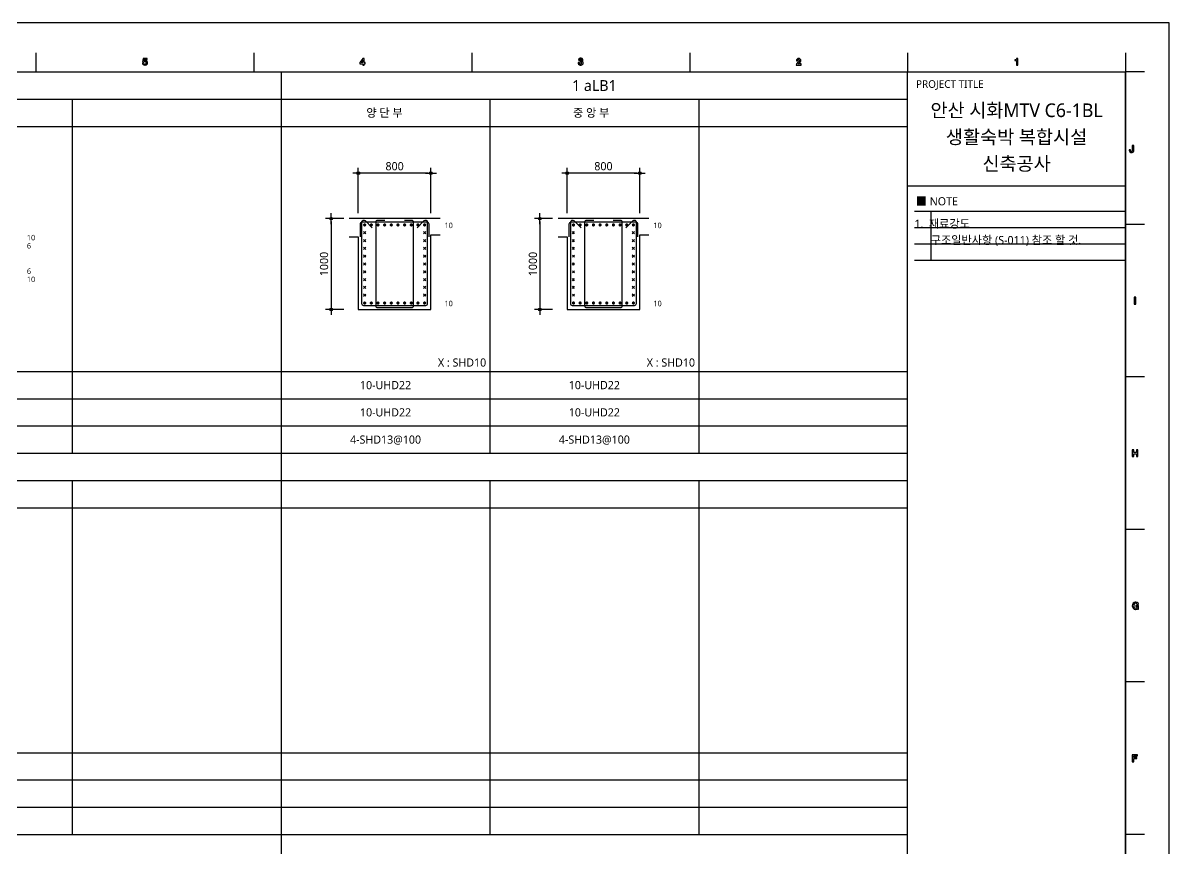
# Model space of a CAD drawing. Header units: millimetres. Extents: x 0 to 25200, y 0 to 17820.
# Drawn here: x 12576 to 25200, y 8730 to 17820 of the extents above; entities that cross this region are included whole.
import ezdxf
from ezdxf.enums import TextEntityAlignment as Align

# ---------------------------------------------------------------- set-up
doc = ezdxf.new("R2010")
doc.units = ezdxf.units.MM
doc.header["$LTSCALE"] = 30
doc.header["$PDMODE"] = 3
doc.layers.get('Defpoints').update_dxf_attribs({"color": 145})
for name, color, linetype in [('BAR', 3, 'Continuous'), ('EDIT', 1, 'Continuous'), ('ELE', 1, 'Continuous'), ('ML', 4, 'Continuous'), ('sheet', 7, 'Continuous'), ('TEXT', 2, 'Continuous'), ('XR_SHEET (구조)$0$ITXT', 7, 'Continuous'), ('XR_SHEET (구조)$0$sheet', 7, 'Continuous'), ('XR_SHEET (구조)$0$TXT', 3, 'Continuous')]:
    doc.layers.add(name, color=color, linetype=linetype)
doc.styles.add('GHS', font='simplex.shx', dxfattribs={"width": 0.8, "bigfont": 'ghs.shx'})
doc.styles.add('kiahn', font='malgun.ttf')
doc.styles.add('XR_SHEET (구조)$0$Kiahn', font='malgun.ttf')
doc.dimstyles.new('S_30', dxfattribs={"dimscale": 30, "dimtxt": 3, "dimasz": 1, "dimexe": 2, "dimexo": 2, "dimgap": 1, "dimtad": 1, "dimdec": 0, "dimzin": 0, "dimdsep": 46, "dimtxsty": 'GHS', "dimblk1": 'DD', "dimblk2": 'DD', "dimsah": 1, "dimcen": 2.5, "dimdle": 8, "dimclrd": 256, "dimclre": 256, "dimclrt": 2, "dimadec": 0, "dimazin": 0, "dimtfac": 1, "dimtdec": 0, "dimtix": 1, "dimtmove": 2, "dimatfit": 3, "dimldrblk": 'DD', "dimfxl": 1, "dimtolj": 1, "dimtzin": 0, "dimarcsym": 0})

# ---------------------------------------------------------------- blocks, each defined once
blk = doc.blocks.new('XR_SHEET (구조)$0$A3-SHEET')
at = {"layer": 'XR_SHEET (구조)$0$sheet', "color": 8, "linetype": 'Continuous'}
for p, q in [((212, 291.5), (212, 288)), ((231.69, 290.47), (231.58, 289.82)), ((232.4, 290.47), (231.69, 290.47)), ((232.4, 290.27), (232.4, 290.47)), ((252, 291.5), (252, 288)), ((272, 290.46), (271.45, 289.76)), ((272.25, 290.46), (272, 290.46)), ((272.25, 289.71), (272.25, 290.46)), ((292, 291.5), (292, 288)), ((332, 291.5), (332, 288)), ((352, 290.47), (351.99, 290.47)), ((372, 291.5), (372, 288)), ((392.25, 290.46), (392.02, 290.46)), ((392.25, 289.25), (392.25, 290.46)), ((412, 291.5), (412, 288)), ((231.76, 289.62), (231.53, 289.62)), ((231.58, 289.82), (231.8, 289.82)), ((231.82, 290.03), (231.86, 290.27)), ((231.86, 290.27), (232.4, 290.27)), ((231.95, 289.25), (232.05, 289.25)), ((271.45, 289.76), (271.45, 289.5)), ((271.45, 289.5), (272, 289.5)), ((271.67, 289.71), (272, 290.14)), ((272, 289.71), (271.67, 289.71)), ((272, 290.14), (272, 289.71)), ((272, 289.5), (272, 289.25)), ((272, 289.25), (272.25, 289.25)), ((272.41, 289.71), (272.25, 289.71)), ((272.25, 289.25), (272.25, 289.5)), ((272.25, 289.5), (272.41, 289.5)), ((272.41, 289.5), (272.41, 289.71)), ((311.76, 289.71), (311.55, 289.71)), ((311.58, 290.14), (311.8, 290.14)), ((311.98, 290.04), (311.9, 290.04)), ((311.9, 290.04), (311.9, 289.85)), ((311.9, 289.85), (311.99, 289.85)), ((351.56, 289.25), (352.44, 289.25)), ((351.58, 290.06), (351.58, 290.02)), ((351.58, 290.02), (351.81, 290.02)), ((352.06, 289.84), (351.8, 289.67)), ((352.44, 289.46), (351.85, 289.46)), ((351.91, 289.51), (352.24, 289.72)), ((352.44, 289.25), (352.44, 289.46)), ((391.68, 290.22), (391.68, 290.07)), ((391.68, 290.07), (392, 290.07)), ((392, 290.07), (392, 289.25)), ((392, 289.25), (392.25, 289.25)), ((415.5, 288), (412, 288)), ((412.7, 273.69), (412.7, 273.53)), ((412.94, 273.69), (412.7, 273.69)), ((412.94, 273.53), (412.94, 273.69)), ((413.52, 274.47), (413.25, 274.47)), ((413.25, 274.47), (413.25, 273.53)), ((413.52, 273.53), (413.52, 274.47)), ((415.5, 260), (412, 260)), ((413.89, 246.63), (413.62, 246.63)), ((413.62, 246.63), (413.62, 245.37)), ((413.89, 245.37), (413.89, 246.63)), ((413.62, 245.37), (413.89, 245.37)), ((415.5, 232), (412, 232)), ((413.52, 218.63), (413.25, 218.63)), ((413.25, 218.63), (413.25, 217.37)), ((413.25, 217.37), (413.52, 217.37)), ((413.52, 218.1), (413.52, 218.63)), ((414, 218.1), (413.52, 218.1)), ((413.52, 217.37), (413.52, 217.9)), ((413.52, 217.9), (414, 217.9)), ((414.27, 218.63), (414, 218.63)), ((414, 218.63), (414, 218.1)), ((414, 217.9), (414, 217.37)), ((414, 217.37), (414.27, 217.37)), ((414.27, 217.37), (414.27, 218.63)), ((415.5, 204), (412, 204)), ((413.88, 190.67), (413.8, 190.67)), ((414.4, 190.05), (413.89, 190.05)), ((413.89, 190.05), (413.89, 189.84)), ((413.89, 189.84), (414.19, 189.84)), ((414.14, 190.23), (414.4, 190.27)), ((414.19, 189.5), (414.2, 189.38)), ((414.2, 189.38), (414.4, 189.38)), ((414.4, 189.38), (414.4, 190.05)), ((413.82, 189.33), (413.88, 189.33)), ((415.5, 176), (412, 176)), ((414.19, 162.64), (413.25, 162.64)), ((413.25, 162.64), (413.25, 161.36)), ((413.52, 162.14), (413.52, 162.42)), ((413.52, 162.42), (414.19, 162.42)), ((414.11, 162.14), (413.52, 162.14)), ((414.11, 161.92), (414.11, 162.14)), ((414.19, 162.42), (414.19, 162.64)), ((413.25, 161.36), (413.52, 161.36)), ((413.52, 161.36), (413.52, 161.92)), ((413.52, 161.92), (414.11, 161.92)), ((415.5, 148), (412, 148))]:
    blk.add_line(p, q, dxfattribs=at)
at = {"layer": 'XR_SHEET (구조)$0$sheet', "color": 2, "linetype": 'Continuous'}
for p, q in [((372, 8), (372, 288)), ((412, 267), (372, 267))]:
    blk.add_line(p, q, dxfattribs=at)
at = {"layer": 'XR_SHEET (구조)$0$sheet', "color": 253, "linetype": 'Continuous'}
blk.add_lwpolyline([(0, 0), (420, 0), (420, 297), (0, 297)], close=True, dxfattribs=at)
at = {"layer": 'XR_SHEET (구조)$0$sheet', "color": 3, "linetype": 'Continuous', "const_width": 0.25}
blk.add_lwpolyline([(12, 288), (412, 288), (412, 8), (12, 8)], close=True, dxfattribs=at)
at = {"layer": 'XR_SHEET (구조)$0$sheet', "color": 8, "linetype": 'Continuous'}
for centre, major_axis, start_param, end_param in [((311.95, 290.14), (0.265, 0.265), 0.985149, 2.369814), ((312, 289.9), (0.442, 0.442), 0.785354, 0.985072), ((312, 289.9), (-0.442, 0.442), -0.937608, -0.785259), ((312.04, 290.15), (-0.265, 0.265), 4.344609, 5.345383), ((351.99, 290.06), (0.292, 0.292), 0.785503, 2.356301), ((352, 290.06), (-0.291, 0.291), 3.926378, 5.498947), ((391.78, 290.52), (-0.177, 0.177), 2.817763, 3.6773), ((231.95, 289.67), (-0.3, 0.3), 0.903325, 2.3562), ((232, 289.67), (0.177, 0.177), 2.557578, 3.606368), ((232, 289.67), (-0.177, 0.177), 3.725621, 6.42507), ((232.05, 289.67), (-0.3, 0.3), 4.287692, 6.07288), ((232, 289.67), (0.177, 0.177), 3.60628, 5.296358), ((232.05, 289.67), (-0.3, 0.3), 2.356219, 4.287727), ((311.91, 289.64), (-0.265, 0.265), 0.581288, 0.784802), ((311.91, 289.64), (-0.265, 0.265), 0.785406, 2.034072), ((312.05, 289.71), (-0.205, 0.205), 0.785351, 1.546374), ((312, 289.9), (0.459, 0.459), 3.604805, 3.926932), ((312, 290.14), (-0.141, 0.141), -1.227713, 0.785324), ((311.99, 289.65), (0.141, 0.141), 3.117171, 4.992367), ((311.98, 290.23), (0.133, 0.133), 3.927002, 5.12737), ((311.99, 289.65), (-0.141, 0.141), 3.421745, 5.497918), ((312, 289.9), (-0.459, 0.459), 2.356228, 2.681713), ((312.03, 290.21), (-0.09, 0.09), 3.556281, 5.055268), ((312.16, 290.2), (-0.168, 0.168), 2.356264, 4.344766), ((312.14, 289.64), (0.232, 0.232), 5.956903, 7.000289), ((312.09, 289.64), (-0.265, 0.265), 2.681519, 3.440424), ((312.14, 289.64), (-0.232, 0.232), 3.372472, 4.386313), ((352.06, 289.25), (-0.354, 0.354), -0.228773, 0.785413), ((352.01, 290.02), (0.147, 0.147), 1.729946, 2.356058), ((351.99, 290.04), (-0.124, 0.124), 3.915823, 6.442407), ((352.07, 289.25), (0.221, 0.221), 1.354149, 1.608464), ((351.94, 290.03), (0.156, 0.156), 4.495546, 5.042228), ((351.9, 290.05), (0.188, 0.188), 5.041946, 5.486534), ((352, 290.06), (0.292, 0.292), 4.536638, 5.49776), ((391.49, 291.11), (-0.641, 0.641), 2.564851, 2.818097), ((413.05, 273.53), (-0.243, 0.243), 0.786921, 2.212812), ((413.05, 273.53), (-0.0773, 0.0773), 0.78537, 2.262424), ((413.14, 273.53), (-0.0773, 0.0773), 2.402094, 3.92695), ((413.17, 273.53), (-0.244, 0.244), 2.587591, 3.92405), ((413.11, 273.97), (0.552, 0.552), 3.783601, 4.10793), ((413.11, 274.2), (-0.552, 0.552), 2.262308, 2.402002), ((414.03, 190), (-0.552, 0.552), 0.187981, 0.785391), ((414.03, 190), (0.552, 0.552), 2.356193, 2.953599), ((413.83, 190.14), (0.376, 0.376), 0.823676, 1.758777), ((413.82, 189.86), (-0.376, 0.376), 1.382812, 2.356199), ((414.28, 190), (-0.544, 0.544), 0.502054, 0.780686), ((414.28, 190), (-0.544, 0.544), 0.780647, 1.11952), ((413.85, 190.13), (0.226, 0.226), 0.796058, 2.094888), ((413.85, 189.87), (-0.227, 0.227), 1.184246, 2.322306), ((413.85, 189.89), (0.24, 0.24), 3.893101, 5.370037), ((413.85, 190.13), (-0.227, 0.227), -1.412977, -0.774745), ((413.88, 190.14), (0.376, 0.376), 6.095201, 7.068588), ((413.89, 189.67), (0.244, 0.244), 3.892702, 4.964125), ((413.89, 190.18), (0.177, 0.177), 5.689566, 6.441181), ((413.67, 190), (-0.552, 0.552), 4.275189, 4.524415)]:
    blk.add_ellipse(centre, major_axis=major_axis, ratio=1, start_param=start_param, end_param=end_param, dxfattribs=at)
at = {"layer": 'XR_SHEET (구조)$0$sheet', "color": 7, "style": 'XR_SHEET (구조)$0$Kiahn'}
blk.add_text('PROJECT TITLE', height=1.4, dxfattribs=at).set_placement((373.54, 285.08))
blk = doc.blocks.new('XR_SHEET (구조)')
at = {"layer": 'XR_SHEET (구조)$0$sheet'}
blk.add_blockref('XR_SHEET (구조)$0$A3-SHEET', (0, 0), dxfattribs=at)
at = {"layer": 'XR_SHEET (구조)$0$ITXT', "style": 'XR_SHEET (구조)$0$Kiahn'}
blk.add_text('■ NOTE', height=1.5, dxfattribs=at).set_placement((373.5, 263.5))
at = {"layer": 'XR_SHEET (구조)$0$TXT', "color": 3, "style": 'XR_SHEET (구조)$0$Kiahn'}
for s, p in [('안산 시화MTV C6-1BL', (392, 280.99)), ('생활숙박 복합시설', (392, 276.09)), ('신축공사', (392, 271.2))]:
    blk.add_text(s, height=2.5, dxfattribs=at).set_placement(p, align=Align.MIDDLE)
blk = doc.blocks.new('DD')
blk.add_line((-2, 0), (2, 0))
for radius in [0.5, 0.25]:
    blk.add_circle((0, 0), radius)
blk = doc.blocks.new('*D7')
at = {"layer": 'Defpoints', "color": 0, "transparency": 16777216}
for p in [(18570, 16164), (18570, 15664), (19370, 15664)]:
    blk.add_point(p, dxfattribs=at)
at = {"layer": 'EDIT', "lineweight": -2, "transparency": 16777216}
for p, q in [((18570, 15724), (18570, 16224)), ((19340, 16164), (18600, 16164)), ((19370, 15724), (19370, 16224))]:
    blk.add_line(p, q, dxfattribs=at)
at = {"layer": 'EDIT', "lineweight": -2, "transparency": 16777216, "xscale": 30, "yscale": 30, "zscale": 30, "rotation": 180}
blk.add_blockref('DD', (18570, 16164), dxfattribs=at)
at = {"layer": 'EDIT', "lineweight": -2, "transparency": 16777216, "xscale": 30, "yscale": 30, "zscale": 30}
blk.add_blockref('DD', (19370, 16164), dxfattribs=at)
at = {"layer": 'EDIT', "color": 2, "transparency": 16777216, "insert": (18970, 16241), "char_height": 90, "attachment_point": 5, "style": 'kiahn'}
blk.add_mtext('\\A1;800', dxfattribs=at)
blk = doc.blocks.new('*D8')
at = {"layer": 'Defpoints', "color": 0, "transparency": 16777216}
for p in [(18470, 15664), (18270, 14664), (18470, 14664)]:
    blk.add_point(p, dxfattribs=at)
at = {"layer": 'EDIT', "lineweight": -2, "transparency": 16777216}
for p, q in [((18410, 15664), (18210, 15664)), ((18270, 15634), (18270, 14694)), ((18410, 14664), (18210, 14664))]:
    blk.add_line(p, q, dxfattribs=at)
at = {"layer": 'EDIT', "lineweight": -2, "transparency": 16777216, "xscale": 30, "yscale": 30, "zscale": 30}
for p, rotation in [((18270, 15664), 90), ((18270, 14664), 270)]:
    blk.add_blockref('DD', p, dxfattribs=dict(at, rotation=rotation))
at = {"layer": 'EDIT', "color": 2, "transparency": 16777216, "insert": (18193, 15164), "char_height": 90, "attachment_point": 5, "rotation": 90, "style": 'kiahn'}
blk.add_mtext('\\A1;1000', dxfattribs=at)
blk = doc.blocks.new('*D111')
at = {"layer": 'Defpoints', "color": 0, "transparency": 16777216}
for p in [(16270, 16164), (16270, 15664), (17070, 15664)]:
    blk.add_point(p, dxfattribs=at)
at = {"layer": 'EDIT', "lineweight": -2, "transparency": 16777216}
for p, q in [((16270, 15724), (16270, 16224)), ((17040, 16164), (16300, 16164)), ((17070, 15724), (17070, 16224))]:
    blk.add_line(p, q, dxfattribs=at)
at = {"layer": 'EDIT', "lineweight": -2, "transparency": 16777216, "xscale": 30, "yscale": 30, "zscale": 30, "rotation": 180}
blk.add_blockref('DD', (16270, 16164), dxfattribs=at)
at = {"layer": 'EDIT', "lineweight": -2, "transparency": 16777216, "xscale": 30, "yscale": 30, "zscale": 30}
blk.add_blockref('DD', (17070, 16164), dxfattribs=at)
at = {"layer": 'EDIT', "color": 2, "transparency": 16777216, "insert": (16670, 16241), "char_height": 90, "attachment_point": 5, "style": 'kiahn'}
blk.add_mtext('\\A1;800', dxfattribs=at)
blk = doc.blocks.new('*D112')
at = {"layer": 'Defpoints', "color": 0, "transparency": 16777216}
for p in [(16170, 15664), (15970, 14664), (16170, 14664)]:
    blk.add_point(p, dxfattribs=at)
at = {"layer": 'EDIT', "lineweight": -2, "transparency": 16777216}
for p, q in [((16110, 15664), (15910, 15664)), ((15970, 15634), (15970, 14694)), ((16110, 14664), (15910, 14664))]:
    blk.add_line(p, q, dxfattribs=at)
at = {"layer": 'EDIT', "lineweight": -2, "transparency": 16777216, "xscale": 30, "yscale": 30, "zscale": 30}
for p, rotation in [((15970, 15664), 90), ((15970, 14664), 270)]:
    blk.add_blockref('DD', p, dxfattribs=dict(at, rotation=rotation))
at = {"layer": 'EDIT', "color": 2, "transparency": 16777216, "insert": (15893, 15164), "char_height": 90, "attachment_point": 5, "rotation": 90, "style": 'kiahn'}
blk.add_mtext('\\A1;1000', dxfattribs=at)

msp = doc.modelspace()

# ---------------------------------------------------------------- linework, layer by layer
at = {"layer": 'BAR'}
for points in [[(17050, 15464.4), (17050, 15604.4, 0.4142136), (17030, 15624.4), (16310, 15624.4, 0.4142136), (16290, 15604.4), (16290, 15464.4)], [(16916.9, 15564.3), (16995.9, 15643.3, -0.6681786), (17030, 15629.2), (17030, 14724.4, -0.4142136), (17010, 14704.4), (16330, 14704.4, -0.4142136), (16310, 14724.4), (16310, 15629.2, -0.6681786), (16344.1, 15643.3), (16423.1, 15564.3)], [(16562.4, 15644.4), (16482.4, 15644.4, 0.4142136), (16462.4, 15624.4), (16462.4, 14704.4, 0.4142136), (16482.4, 14684.4), (16857.6, 14684.4, 0.4142136), (16877.6, 14704.4), (16877.6, 15624.4, 0.4142136), (16857.6, 15644.4), (16777.6, 15644.4)], [(19350, 15464.4), (19350, 15604.4, 0.4142136), (19330, 15624.4), (18610, 15624.4, 0.4142136), (18590, 15604.4), (18590, 15464.4)], [(19216.9, 15564.3), (19295.9, 15643.3, -0.6681786), (19330, 15629.2), (19330, 14724.4, -0.4142136), (19310, 14704.4), (18630, 14704.4, -0.4142136), (18610, 14724.4), (18610, 15629.2, -0.6681786), (18644.1, 15643.3), (18723.1, 15564.3)], [(18862.4, 15644.4), (18782.4, 15644.4, 0.4142136), (18762.4, 15624.4), (18762.4, 14704.4, 0.4142136), (18782.4, 14684.4), (19157.6, 14684.4, 0.4142136), (19177.6, 14704.4), (19177.6, 15624.4, 0.4142136), (19157.6, 15644.4), (19077.6, 15644.4)]]:
    msp.add_lwpolyline(points, format="xyb", dxfattribs=at)
at = {"layer": 'BAR', "const_width": 17.5}
for points in [[(16331.3, 15594.4, 1), (16348.8, 15594.4, 1)], [(16404.6, 15594.4, 1), (16422.1, 15594.4, 1)], [(16477.9, 15594.4, 1), (16495.4, 15594.4, 1)], [(16551.3, 15594.4, 1), (16568.8, 15594.4, 1)], [(16624.6, 15594.4, 1), (16642.1, 15594.4, 1)], [(16697.9, 15594.4, 1), (16715.4, 15594.4, 1)], [(16771.3, 15594.4, 1), (16788.8, 15594.4, 1)], [(16844.6, 15594.4, 1), (16862.1, 15594.4, 1)], [(16917.9, 15594.4, 1), (16935.4, 15594.4, 1)], [(16991.3, 15594.4, 1), (17008.8, 15594.4, 1)], [(18631.3, 15594.4, 1), (18648.8, 15594.4, 1)], [(18704.6, 15594.4, 1), (18722.1, 15594.4, 1)], [(18777.9, 15594.4, 1), (18795.4, 15594.4, 1)], [(18851.3, 15594.4, 1), (18868.8, 15594.4, 1)], [(18924.6, 15594.4, 1), (18942.1, 15594.4, 1)], [(18997.9, 15594.4, 1), (19015.4, 15594.4, 1)], [(19071.3, 15594.4, 1), (19088.8, 15594.4, 1)], [(19144.6, 15594.4, 1), (19162.1, 15594.4, 1)], [(19217.9, 15594.4, 1), (19235.4, 15594.4, 1)], [(19291.3, 15594.4, 1), (19308.8, 15594.4, 1)], [(16331.3, 14734.4, 1), (16348.8, 14734.4, 1)], [(16404.6, 14734.4, 1), (16422.1, 14734.4, 1)], [(16477.9, 14734.4, 1), (16495.4, 14734.4, 1)], [(16551.3, 14734.4, 1), (16568.8, 14734.4, 1)], [(16624.6, 14734.4, 1), (16642.1, 14734.4, 1)], [(16697.9, 14734.4, 1), (16715.4, 14734.4, 1)], [(16771.3, 14734.4, 1), (16788.8, 14734.4, 1)], [(16844.6, 14734.4, 1), (16862.1, 14734.4, 1)], [(16917.9, 14734.4, 1), (16935.4, 14734.4, 1)], [(16991.3, 14734.4, 1), (17008.8, 14734.4, 1)], [(18631.3, 14734.4, 1), (18648.8, 14734.4, 1)], [(18704.6, 14734.4, 1), (18722.1, 14734.4, 1)], [(18777.9, 14734.4, 1), (18795.4, 14734.4, 1)], [(18851.3, 14734.4, 1), (18868.8, 14734.4, 1)], [(18924.6, 14734.4, 1), (18942.1, 14734.4, 1)], [(18997.9, 14734.4, 1), (19015.4, 14734.4, 1)], [(19071.3, 14734.4, 1), (19088.8, 14734.4, 1)], [(19144.6, 14734.4, 1), (19162.1, 14734.4, 1)], [(19217.9, 14734.4, 1), (19235.4, 14734.4, 1)], [(19291.3, 14734.4, 1), (19308.8, 14734.4, 1)]]:
    msp.add_lwpolyline(points, format="xyb", close=True, dxfattribs=at)
at = {"layer": 'BAR'}
for points in [[(16327.6, 15496.1), (16352.4, 15520.8)], [(16352.4, 15496.1), (16327.6, 15520.8)], [(16327.6, 15410.1), (16352.4, 15434.8)], [(16352.4, 15410.1), (16327.6, 15434.8)], [(16987.6, 15496.1), (17012.4, 15520.8)], [(17012.4, 15496.1), (16987.6, 15520.8)], [(16987.6, 15410.1), (17012.4, 15434.8)], [(17012.4, 15410.1), (16987.6, 15434.8)], [(18627.6, 15496.1), (18652.4, 15520.8)], [(18652.4, 15496.1), (18627.6, 15520.8)], [(18627.6, 15410.1), (18652.4, 15434.8)], [(18652.4, 15410.1), (18627.6, 15434.8)], [(19287.6, 15496.1), (19312.4, 15520.8)], [(19312.4, 15496.1), (19287.6, 15520.8)], [(19287.6, 15410.1), (19312.4, 15434.8)], [(19312.4, 15410.1), (19287.6, 15434.8)], [(16327.6, 15324.1), (16352.4, 15348.8)], [(16352.4, 15324.1), (16327.6, 15348.8)], [(16987.6, 15324.1), (17012.4, 15348.8)], [(17012.4, 15324.1), (16987.6, 15348.8)], [(18627.6, 15324.1), (18652.4, 15348.8)], [(18652.4, 15324.1), (18627.6, 15348.8)], [(19287.6, 15324.1), (19312.4, 15348.8)], [(19312.4, 15324.1), (19287.6, 15348.8)], [(16327.6, 15238.1), (16352.4, 15262.8)], [(16352.4, 15238.1), (16327.6, 15262.8)], [(16327.6, 15152.1), (16352.4, 15176.8)], [(16352.4, 15152.1), (16327.6, 15176.8)], [(16987.6, 15238.1), (17012.4, 15262.8)], [(17012.4, 15238.1), (16987.6, 15262.8)], [(16987.6, 15152.1), (17012.4, 15176.8)], [(17012.4, 15152.1), (16987.6, 15176.8)], [(18627.6, 15238.1), (18652.4, 15262.8)], [(18652.4, 15238.1), (18627.6, 15262.8)], [(18627.6, 15152.1), (18652.4, 15176.8)], [(18652.4, 15152.1), (18627.6, 15176.8)], [(19287.6, 15238.1), (19312.4, 15262.8)], [(19312.4, 15238.1), (19287.6, 15262.8)], [(19287.6, 15152.1), (19312.4, 15176.8)], [(19312.4, 15152.1), (19287.6, 15176.8)], [(16327.6, 15066.1), (16352.4, 15090.8)], [(16352.4, 15066.1), (16327.6, 15090.8)], [(16987.6, 15066.1), (17012.4, 15090.8)], [(17012.4, 15066.1), (16987.6, 15090.8)], [(18627.6, 15066.1), (18652.4, 15090.8)], [(18652.4, 15066.1), (18627.6, 15090.8)], [(19287.6, 15066.1), (19312.4, 15090.8)], [(19312.4, 15066.1), (19287.6, 15090.8)], [(16327.6, 14980.1), (16352.4, 15004.8)], [(16352.4, 14980.1), (16327.6, 15004.8)], [(16327.6, 14894.1), (16352.4, 14918.8)], [(16352.4, 14894.1), (16327.6, 14918.8)], [(16987.6, 14980.1), (17012.4, 15004.8)], [(17012.4, 14980.1), (16987.6, 15004.8)], [(16987.6, 14894.1), (17012.4, 14918.8)], [(17012.4, 14894.1), (16987.6, 14918.8)], [(18627.6, 14980.1), (18652.4, 15004.8)], [(18652.4, 14980.1), (18627.6, 15004.8)], [(18627.6, 14894.1), (18652.4, 14918.8)], [(18652.4, 14894.1), (18627.6, 14918.8)], [(19287.6, 14980.1), (19312.4, 15004.8)], [(19312.4, 14980.1), (19287.6, 15004.8)], [(19287.6, 14894.1), (19312.4, 14918.8)], [(19312.4, 14894.1), (19287.6, 14918.8)], [(16327.6, 14808.1), (16352.4, 14832.8)], [(16352.4, 14808.1), (16327.6, 14832.8)], [(16987.6, 14808.1), (17012.4, 14832.8)], [(17012.4, 14808.1), (16987.6, 14832.8)], [(18627.6, 14808.1), (18652.4, 14832.8)], [(18652.4, 14808.1), (18627.6, 14832.8)], [(19287.6, 14808.1), (19312.4, 14832.8)], [(19312.4, 14808.1), (19287.6, 14832.8)]]:
    msp.add_lwpolyline(points, dxfattribs=at)
at = {"layer": 'Defpoints'}
for p, q in [((24720, 15742.5), (22395, 15742.5)), ((22575, 15742.5), (22575, 15202.5)), ((24720, 15562.5), (22395, 15562.5)), ((24720, 15382.5), (22395, 15382.5)), ((24720, 15202.5), (22395, 15202.5))]:
    msp.add_line(p, q, dxfattribs=at)
at = {"layer": 'ELE'}
for points in [[(17170, 15664.4), (17070, 15664.4), (16270, 15664.4), (16170, 15664.4)], [(19470, 15664.4), (19370, 15664.4), (18570, 15664.4), (18470, 15664.4)], [(16170, 15464.4), (16270, 15464.4), (16270, 14714.4), (16270, 14664.4), (17070, 14664.4), (17070, 14734.4), (17070, 15484.4), (17170, 15484.4)], [(18470, 15464.4), (18570, 15464.4), (18570, 14714.4), (18570, 14664.4), (19370, 14664.4), (19370, 14734.4), (19370, 15484.4), (19470, 15484.4)]]:
    msp.add_lwpolyline(points, dxfattribs=at)
at = {"layer": 'ML', "color": 3}
for points in [[(15420, 17280), (15420, 480)], [(720, 13080), (22320, 13080)], [(720, 8880), (22320, 8880)]]:
    msp.add_lwpolyline(points, dxfattribs=at)
at = {"layer": 'ML'}
for points in [[(720, 16980), (22320, 16980)], [(13120, 16980), (13120, 13080)], [(17720, 16980), (17720, 13080)], [(20020, 16980), (20020, 13080)], [(720, 13980), (22320, 13980)], [(720, 12780), (22320, 12780)], [(13120, 12780), (13120, 8880)], [(17720, 12780), (17720, 8880)], [(20020, 12780), (20020, 8880)], [(720, 9780), (22320, 9780)]]:
    msp.add_lwpolyline(points, dxfattribs=at)
at = {"layer": 'ML', "color": 1}
for points in [[(1620, 16680), (22320, 16680)], [(720, 13680), (22320, 13680)], [(720, 13380), (22320, 13380)], [(1620, 12480), (22320, 12480)], [(720, 9480), (22320, 9480)], [(720, 9180), (22320, 9180)]]:
    msp.add_lwpolyline(points, dxfattribs=at)

# ---------------------------------------------------------------- block references
at = {"layer": 'sheet', "xscale": 60.00000000003136, "yscale": 60.00000000003136, "zscale": 60.00000000003136}
msp.add_blockref('XR_SHEET (구조)', (0, 0), dxfattribs=at)

# ---------------------------------------------------------------- texts
at = {"layer": 'EDIT', "style": 'kiahn'}
for s, height, p in [('1 aLB1', 120, (18870, 17130)), ('양 단 부', 90, (16558.3, 16830)), ('중 앙 부', 90, (18835, 16830)), ('X : SHD10', 90, (17412.8, 14079)), ('X : SHD10', 90, (19712.8, 14079)), ('10-UHD22', 90, (16570, 13830)), ('10-UHD22', 90, (18870, 13830)), ('10-UHD22', 90, (16570, 13530)), ('10-UHD22', 90, (18870, 13530)), ('4-SHD13@100', 90, (16570, 13230)), ('4-SHD13@100', 90, (18870, 13230))]:
    msp.add_text(s, height=height, dxfattribs=at).set_placement(p, align=Align.MIDDLE_CENTER)
for s, p in [('10', (17220, 15559.4)), ('10', (19520, 15559.4)), ('10', (12620, 15425)), ('6', (12620, 15335)), ('6', (12620, 15055)), ('10', (12620, 14965)), ('10', (17220, 14699.4)), ('10', (19520, 14699.4))]:
    msp.add_text(s, height=60, dxfattribs=at).set_placement(p)
at = {"layer": 'TEXT', "style": 'kiahn'}
for s, p in [('1.  재료강도', (22395, 15562.5)), ('구조일반사항 (S-011) 참조 할 것.', (22575, 15382.5))]:
    msp.add_text(s, height=90, dxfattribs=at).set_placement(p)

# ---------------------------------------------------------------- dimensions: what is measured, and where the dimension line sits
at = {"layer": 'EDIT'}
for base, p1, p2, picture, middle in [((16270, 16164.4), (17070, 15664.4), (16270, 15664.4), '*D111', (16670, 16240.9)), ((18570, 16164.4), (19370, 15664.4), (18570, 15664.4), '*D7', (18970, 16240.9))]:
    dim = msp.add_linear_dim(base=base, p1=p1, p2=p2, dimstyle='S_30', override={"dimtxsty": 'kiahn', "dimfxl": 2}, dxfattribs=at)
    dim.commit()
    dim.dimension.update_dxf_attribs({"geometry": picture, "text_midpoint": middle})
for base, p1, p2, picture, middle in [((15970, 14664.4), (16170, 15664.4), (16170, 14664.4), '*D112', (15893.3, 15164.4)), ((18270, 14664.4), (18470, 15664.4), (18470, 14664.4), '*D8', (18193.3, 15164.4))]:
    dim = msp.add_linear_dim(base=base, p1=p1, p2=p2, angle=90, dimstyle='S_30', override={"dimtxsty": 'kiahn', "dimfxl": 2}, dxfattribs=at)
    dim.commit()
    dim.dimension.update_dxf_attribs({"geometry": picture, "text_midpoint": middle})

doc.saveas('drawing.dxf')
